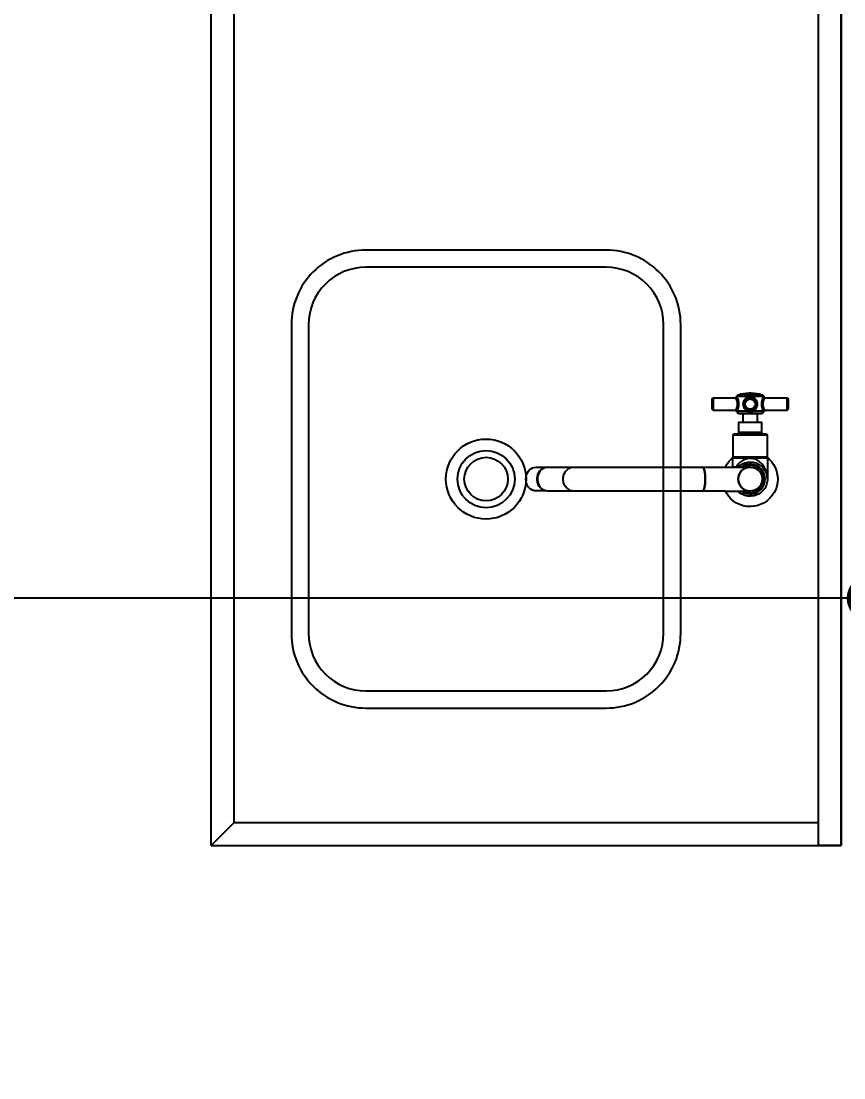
# Model space of a CAD drawing. Extents: x -14651 to 3496, y -4567 to 1191.
# Drawn here: x 780.4 to 852.3, y 553.6 to 645.9 of the extents above; entities that cross this region are included whole.
import ezdxf

# ---------------------------------------------------------------- set-up
doc = ezdxf.new("R2010")
doc.units = 0
doc.header["$LTSCALE"] = 25
for name, color, linetype in [('ALVENARIA NÃO ESTRUTURAL', 242, 'Continuous'), ('COTA', 1, 'Continuous'), ('PROJ', 252, 'Continuous')]:
    doc.layers.add(name, color=color, linetype=linetype)
doc.styles.add('COTA', font='romans.shx')
doc.dimstyles.new('forma', dxfattribs={"dimscale": 5, "dimtxt": 1.8, "dimasz": 0.8, "dimexe": 2, "dimexo": 1, "dimgap": 1, "dimtad": 1, "dimdec": 1, "dimzin": 9, "dimtxsty": 'COTA', "dimblk1": 'DOT', "dimblk2": 'DOT', "dimsah": 1, "dimcen": 0, "dimdle": 1, "dimclrd": 256, "dimclre": 256, "dimclrt": 2, "dimadec": 0, "dimazin": 0, "dimtfac": 1, "dimtdec": 0, "dimtmove": 0, "dimatfit": 3, "dimfxl": 1, "dimtolj": 1, "dimtzin": 0, "dimarcsym": 0})

# ---------------------------------------------------------------- blocks, each defined once
blk = doc.blocks.new('A$C8e916747')
at = {"layer": 'PROJ'}
for p, q in [((1005.676, -577.655), (1005.676, -576.552)), ((1007.706, -576.402), (1010.06, -576.402)), ((1008.031, -576.202), (1009.735, -576.202)), ((1012.09, -576.552), (1012.09, -577.655)), ((1008.654, -577.705), (1007.728, -577.705)), ((1010.038, -577.705), (1009.113, -577.705)), ((1009.885, -579.59), (1007.881, -579.59)), ((1007.405, -579.79), (1010.361, -579.79)), ((1007.38, -581.798), (1010.386, -581.798)), ((1007.38, -582.597), (1007.38, -581.798)), ((1007.681, -581.798), (1007.681, -581.698)), ((1010.086, -581.698), (1010.086, -581.798)), ((1010.386, -581.798), (1010.386, -583.598)), ((1008.859, -582.597), (1008.81, -582.599)), ((1008.883, -582.597), (1008.859, -582.597)), ((1010.385, -583.598), (1010.386, -583.598)), ((1008.812, -584.694), (1008.849, -584.696)), ((1008.849, -584.696), (1008.883, -584.697))]:
    blk.add_line(p, q, dxfattribs=at)
for points in [[(961.814, -615.647), (963.814, -613.647), (963.814, -497.647), (961.814, -495.647)], [(961.814, -615.647), (961.814, -495.647), (1016.814, -495.647), (1016.814, -615.647)], [(1016.814, -615.647), (1016.814, -495.647), (1014.814, -495.647), (1014.814, -615.647)], [(1009.735, -576.302), (1008.031, -576.302)], [(1009.494, -577.905), (1008.272, -577.905)], [(1008.272, -578.682), (1009.494, -578.682)], [(1007.781, -579.69), (1009.985, -579.69)], [(1007.473, -581.698), (1010.293, -581.698)], [(990.902, -582.66), (990.758, -582.737), (990.628, -582.842), (990.516, -582.972), (990.425, -583.122), (990.358, -583.288), (990.317, -583.464), (990.304, -583.647), (990.317, -583.829), (990.358, -584.006), (990.425, -584.172), (990.516, -584.322), (990.628, -584.451), (990.758, -584.556), (990.902, -584.633), (990.908, -584.635)], [(1006.719, -582.597), (1008.814, -582.597), (1008.89, -582.598), (1008.958, -582.603), (1009.017, -582.609), (1009.067, -582.617), (1009.092, -582.621), (1009.114, -582.626), (1009.133, -582.63), (1009.15, -582.634), (1009.164, -582.638), (1009.178, -582.642), (1009.193, -582.646), (1009.211, -582.652), (1009.23, -582.658), (1009.25, -582.665), (1009.266, -582.671), (1009.282, -582.678), (1009.299, -582.685), (1009.317, -582.693), (1009.346, -582.707), (1009.377, -582.722), (1009.409, -582.74), (1009.442, -582.761), (1009.476, -582.783), (1009.53, -582.823), (1009.583, -582.869), (1009.634, -582.918), (1009.683, -582.972), (1009.728, -583.03), (1009.77, -583.092), (1009.807, -583.158), (1009.84, -583.226), (1009.868, -583.298), (1009.891, -583.371), (1009.909, -583.445), (1009.92, -583.52), (1009.927, -583.596), (1009.928, -583.673), (1009.923, -583.75), (1009.913, -583.826), (1009.897, -583.901), (1009.876, -583.974), (1009.849, -584.045), (1009.818, -584.114), (1009.782, -584.181), (1009.742, -584.244), (1009.697, -584.304), (1009.648, -584.361), (1009.609, -584.4), (1009.569, -584.437), (1009.552, -584.452), (1009.535, -584.465), (1009.518, -584.479), (1009.501, -584.492), (1009.483, -584.504), (1009.461, -584.52), (1009.438, -584.534), (1009.414, -584.548), (1009.391, -584.561), (1009.359, -584.578), (1009.326, -584.593), (1009.293, -584.607), (1009.211, -584.637), (1009.121, -584.662), (1009.024, -584.681), (1008.921, -584.693), (1008.814, -584.697)], [(1006.719, -584.697), (1008.851, -584.696)], [(963.814, -613.647), (1014.814, -613.647), (1014.814, -615.647)], [(961.814, -615.647), (1016.814, -615.647)], [(1016.814, -615.647), (1014.814, -615.647)]]:
    blk.add_lwpolyline(points, dxfattribs=at)
for points in [[(975.314, -603.647), (996.314, -603.647, 0.414214), (1002.814, -597.147), (1002.814, -570.147, 0.414214), (996.314, -563.647), (975.314, -563.647, 0.414214), (968.814, -570.147), (968.814, -597.147, 0.414214)], [(975.314, -602.147), (996.314, -602.147, 0.414214), (1001.314, -597.147), (1001.314, -570.147, 0.414214), (996.314, -565.147), (975.314, -565.147, 0.414214), (970.314, -570.147), (970.314, -597.147, 0.414214)], [(1009.481, -577.029), (1009.484, -577.12), (1009.478, -577.197), (1009.464, -577.27), (1009.448, -577.323), (1009.428, -577.376), (1009.404, -577.427), (1009.376, -577.474), (1009.345, -577.519), (1009.313, -577.557), (1009.262, -577.611), (1009.194, -577.661), (1009.148, -577.688), (1009.112, -577.705), (1009.097, -577.664), (1009.087, -577.616, -0.192103), (1008.678, -577.615), (1008.671, -577.657), (1008.654, -577.705), (1008.604, -577.681), (1008.559, -577.651), (1008.517, -577.619), (1008.478, -577.584), (1008.444, -577.548), (1008.398, -577.489), (1008.35, -577.405), (1008.315, -577.319), (1008.299, -577.251), (1008.29, -577.201), (1008.284, -577.15), (1008.283, -577.1), (1008.286, -577.032), (1008.298, -576.952), (1008.319, -576.882), (1008.339, -576.83), (1008.362, -576.78), (1008.39, -576.732), (1008.42, -576.689), (1008.47, -576.629), (1008.542, -576.566), (1008.622, -576.515), (1008.708, -576.479), (1008.788, -576.46), (1008.851, -576.453), (1008.912, -576.452), (1008.97, -576.459), (1009.023, -576.47), (1009.08, -576.487), (1009.145, -576.517), (1009.207, -576.554), (1009.248, -576.587), (1009.286, -576.621), (1009.321, -576.659), (1009.353, -576.698), (1009.394, -576.759), (1009.434, -576.843), (1009.464, -576.933)], [(1008.658, -577.606), (1008.665, -577.61, -0.017847), (1008.629, -577.593), (1008.637, -577.596, -0.017789), (1008.602, -577.578), (1008.609, -577.582, -0.021587), (1008.569, -577.556), (1008.579, -577.563, -0.027178), (1008.531, -577.527), (1008.54, -577.535, -0.016694), (1008.512, -577.511), (1008.512, -577.511, -0.029524), (1008.467, -577.465), (1008.474, -577.473, -0.024437), (1008.44, -577.431), (1008.446, -577.44, -0.02481), (1008.415, -577.395), (1008.421, -577.404, -0.023752), (1008.395, -577.359), (1008.399, -577.367, -0.022023), (1008.378, -577.324), (1008.382, -577.333, -0.022441), (1008.363, -577.287), (1008.367, -577.296, -0.022868), (1008.351, -577.248), (1008.354, -577.258, -0.020181), (1008.343, -577.215), (1008.345, -577.222, -0.015814), (1008.338, -577.187), (1008.339, -577.195, -0.015915), (1008.335, -577.16), (1008.336, -577.167, -0.025741), (1008.332, -577.11), (1008.332, -577.114, -0.018498), (1008.333, -577.073), (1008.332, -577.08, -0.017313), (1008.335, -577.042), (1008.334, -577.05, -0.018157), (1008.34, -577.011), (1008.338, -577.019, -0.018149), (1008.346, -576.98), (1008.344, -576.987, -0.018439), (1008.354, -576.948), (1008.352, -576.956, -0.018647), (1008.364, -576.917), (1008.362, -576.925, -0.018581), (1008.376, -576.887), (1008.373, -576.894, -0.021766), (1008.393, -576.851), (1008.388, -576.861, -0.026407), (1008.416, -576.81), (1008.41, -576.82, -0.026609), (1008.443, -576.772), (1008.436, -576.781, -0.026914), (1008.473, -576.735), (1008.465, -576.744, -0.025672), (1008.504, -576.703), (1008.497, -576.71, -0.023779), (1008.536, -576.675), (1008.528, -576.682, -0.024124), (1008.57, -576.65), (1008.561, -576.656, -0.024539), (1008.607, -576.627), (1008.597, -576.632, -0.024082), (1008.644, -576.607), (1008.635, -576.611, -0.023177), (1008.681, -576.591), (1008.672, -576.594, -0.023669), (1008.721, -576.577), (1008.711, -576.58, -0.024126), (1008.762, -576.566), (1008.751, -576.568, -0.020906), (1008.797, -576.559), (1008.79, -576.56, -0.015716), (1008.824, -576.555), (1008.817, -576.556, -0.01579), (1008.852, -576.553), (1008.845, -576.554, -0.016075), (1008.88, -576.552), (1008.873, -576.552, -0.016281), (1008.909, -576.553), (1008.901, -576.553, -0.016316), (1008.937, -576.555), (1008.93, -576.554, -0.01533), (1008.964, -576.558), (1008.958, -576.557, -0.013711), (1008.987, -576.562), (1008.981, -576.561, -0.013749), (1009.011, -576.567), (1009.005, -576.566, -0.013768), (1009.034, -576.574), (1009.029, -576.572, -0.015624), (1009.062, -576.582), (1009.054, -576.579, -0.018303), (1009.092, -576.593), (1009.084, -576.59, -0.018249), (1009.121, -576.606), (1009.114, -576.603, -0.018455), (1009.15, -576.621), (1009.143, -576.617, -0.018647), (1009.178, -576.638), (1009.171, -576.634, -0.018591), (1009.205, -576.656), (1009.199, -576.652, -0.021186), (1009.236, -576.68), (1009.227, -576.673, -0.025016), (1009.268, -576.709), (1009.26, -576.702, -0.025258), (1009.299, -576.742), (1009.291, -576.733, -0.025603), (1009.327, -576.777), (1009.32, -576.768, -0.024312), (1009.351, -576.812), (1009.346, -576.804, -0.022281), (1009.37, -576.846), (1009.366, -576.837, -0.022662), (1009.388, -576.882), (1009.384, -576.873, -0.023081), (1009.403, -576.92), (1009.399, -576.91, -0.023127), (1009.415, -576.959), (1009.412, -576.949, -0.022918), (1009.424, -576.998), (1009.422, -576.988, -0.020264), (1009.43, -577.032), (1009.429, -577.025, -0.015918), (1009.432, -577.06), (1009.432, -577.053, -0.015999), (1009.434, -577.088), (1009.434, -577.081, -0.556946)], [(1009.334, -577.103, -1), (1008.432, -577.103, -1)], [(1010.058, -577.738, 0.023181), (1010.038, -577.705), (1009.113, -577.705), (1009.062, -577.718), (1008.988, -577.732), (1008.896, -577.739), (1008.805, -577.735), (1008.717, -577.722), (1008.654, -577.705), (1007.728, -577.705, 0.022959), (1007.708, -577.738, 0.366689), (1007.905, -577.905), (1008.272, -577.905), (1009.494, -577.905), (1009.86, -577.905, 0.366483)], [(1010.086, -581.698), (1010.086, -581.798), (1010.386, -581.798), (1010.386, -583.618), (1010.386, -583.598), (1010.381, -583.598), (1010.381, -583.766), (1010.342, -584.008), (1010.264, -584.24), (1010.149, -584.457), (1010.001, -584.652), (1009.822, -584.82), (1009.671, -584.927), (1009.453, -585.038), (1009.219, -585.112), (1008.977, -585.147), (1008.883, -585.15), (1008.639, -585.13), (1008.401, -585.07), (1008.176, -584.973), (1008.095, -584.927), (1007.897, -584.782), (1007.807, -584.696), (1008.827, -584.696), (1008.839, -584.696, -0.956818), (1008.835, -582.598), (1008.823, -582.598, -0.005512), (1008.846, -582.597), (1008.814, -582.597), (1007.38, -582.597), (1007.38, -581.798), (1007.681, -581.798), (1007.681, -581.698)]]:
    blk.add_lwpolyline(points, format="xyb", close=True, dxfattribs=at)
for points in [[(1007.654, -577.569), (1007.667, -577.544), (1007.68, -577.518), (1007.693, -577.489), (1007.709, -577.454), (1007.724, -577.416), (1007.738, -577.377), (1007.75, -577.335), (1007.758, -577.305), (1007.766, -577.275), (1007.772, -577.243), (1007.777, -577.212), (1007.78, -577.18), (1007.783, -577.148), (1007.784, -577.119), (1007.784, -577.09), (1007.783, -577.061), (1007.781, -577.033), (1007.778, -577.006), (1007.774, -576.978), (1007.767, -576.939), (1007.758, -576.901), (1007.749, -576.865), (1007.738, -576.831), (1007.725, -576.794), (1007.711, -576.759), (1007.697, -576.727), (1007.684, -576.697), (1007.683, -576.695), (1007.668, -576.665), (1007.654, -576.637), (1007.645, -576.621), (1007.637, -576.607), (1007.623, -576.581), (1007.613, -576.565), (1007.629, -576.591), (1007.65, -576.631), (1007.676, -576.681), (1007.705, -576.744), (1007.732, -576.813), (1007.754, -576.884), (1007.771, -576.958), (1007.78, -577.02), (1007.784, -577.076), (1007.784, -577.134), (1007.779, -577.196), (1007.769, -577.258), (1007.755, -577.321), (1007.732, -577.396), (1007.702, -577.47), (1007.674, -577.53), (1007.647, -577.583), (1007.636, -577.602), (1007.642, -577.591)], [(1007.859, -576.934), (1007.866, -577.006), (1007.869, -577.057), (1007.87, -577.107), (1007.868, -577.174), (1007.861, -577.254), (1007.85, -577.325), (1007.839, -577.377), (1007.827, -577.427), (1007.808, -577.495), (1007.781, -577.575), (1007.756, -577.639), (1007.731, -577.698), (1007.723, -577.68), (1007.729, -577.703), (1007.734, -577.693), (1007.739, -577.679), (1007.75, -577.654), (1007.762, -577.626), (1007.774, -577.594), (1007.786, -577.559), (1007.8, -577.518), (1007.814, -577.475), (1007.827, -577.427), (1007.839, -577.377), (1007.85, -577.325), (1007.858, -577.272), (1007.863, -577.234), (1007.867, -577.195), (1007.869, -577.157), (1007.87, -577.107), (1007.869, -577.057), (1007.866, -577.006), (1007.861, -576.956), (1007.855, -576.911), (1007.847, -576.867), (1007.838, -576.824), (1007.828, -576.782), (1007.816, -576.739), (1007.803, -576.699), (1007.79, -576.659), (1007.777, -576.623), (1007.764, -576.587), (1007.751, -576.555), (1007.743, -576.535), (1007.735, -576.517), (1007.722, -576.487), (1007.713, -576.468), (1007.727, -576.499), (1007.748, -576.547), (1007.771, -576.606), (1007.798, -576.68), (1007.822, -576.761), (1007.843, -576.846)], [(1010.133, -576.599), (1010.123, -576.617), (1010.112, -576.637), (1010.099, -576.662), (1010.086, -576.69), (1010.072, -576.72), (1010.058, -576.752), (1010.043, -576.79), (1010.028, -576.831), (1010.019, -576.859), (1010.011, -576.888), (1010.004, -576.918), (1009.999, -576.939), (1009.994, -576.966), (1009.99, -576.994), (1009.986, -577.022), (1009.984, -577.049), (1009.983, -577.077), (1009.982, -577.105), (1009.983, -577.133), (1009.984, -577.161), (1009.987, -577.189), (1009.992, -577.229), (1009.999, -577.267), (1010.008, -577.306), (1010.018, -577.343), (1010.029, -577.378), (1010.041, -577.411), (1010.055, -577.448), (1010.07, -577.482), (1010.084, -577.513), (1010.098, -577.541), (1010.108, -577.562), (1010.118, -577.581), (1010.128, -577.598), (1010.136, -577.613), (1010.126, -577.614), (1010.109, -577.618), (1010.093, -577.625), (1010.079, -577.634), (1010.066, -577.646), (1010.055, -577.659), (1010.046, -577.673), (1010.041, -577.689), (1010.038, -577.705), (1010.016, -577.655), (1009.995, -577.601), (1009.969, -577.528), (1009.944, -577.447), (1009.923, -577.362), (1009.907, -577.273), (1009.898, -577.177), (1009.896, -577.087), (1009.899, -577.01), (1009.907, -576.937), (1009.916, -576.884), (1009.927, -576.831), (1009.939, -576.78), (1009.952, -576.733), (1009.972, -576.67), (1009.997, -576.599), (1010.021, -576.542), (1010.042, -576.493), (1010.05, -576.475), (1010.043, -576.489), (1010.036, -576.507), (1010.026, -576.528), (1010.016, -576.553), (1010.004, -576.582), (1009.992, -576.614), (1009.979, -576.65), (1009.966, -576.688), (1009.952, -576.733), (1009.939, -576.78), (1009.927, -576.831), (1009.916, -576.884), (1009.91, -576.919), (1009.905, -576.955), (1009.901, -576.991), (1009.898, -577.029), (1009.897, -577.067), (1009.896, -577.105), (1009.897, -577.153), (1009.9, -577.201), (1009.905, -577.25), (1009.912, -577.297), (1009.92, -577.341), (1009.929, -577.384), (1009.939, -577.427), (1009.95, -577.467), (1009.963, -577.509), (1009.976, -577.548), (1009.989, -577.586), (1010.002, -577.62), (1010.012, -577.644), (1010.021, -577.667), (1010.03, -577.687), (1010.036, -577.701), (1010.052, -577.657), (1010.092, -577.622), (1010.135, -577.612), (1010.113, -577.571), (1010.09, -577.525), (1010.061, -577.464), (1010.034, -577.395), (1010.012, -577.324), (1009.995, -577.248), (1009.985, -577.176), (1009.982, -577.119), (1009.983, -577.063), (1009.988, -577.008), (1009.998, -576.942), (1010.015, -576.874), (1010.035, -576.81), (1010.064, -576.737), (1010.092, -576.677), (1010.121, -576.62)], [(1004.811, -582.689), (1004.839, -582.748), (1004.867, -582.827), (1004.886, -582.901), (1004.899, -582.956), (1004.911, -583.017), (1004.922, -583.082), (1004.932, -583.153), (1004.941, -583.227), (1004.949, -583.306), (1004.955, -583.388), (1004.959, -583.473), (1004.962, -583.559), (1004.963, -583.647), (1004.962, -583.734), (1004.959, -583.82), (1004.955, -583.905), (1004.949, -583.987), (1004.941, -584.066), (1004.932, -584.141), (1004.922, -584.211), (1004.911, -584.277), (1004.899, -584.337), (1004.886, -584.392), (1004.867, -584.466), (1004.839, -584.545), (1004.811, -584.605), (1004.783, -584.648), (1004.747, -584.686), (1004.731, -584.691), (1004.746, -584.683), (1004.761, -584.671), (1004.777, -584.655), (1004.79, -584.637), (1004.804, -584.616), (1004.817, -584.59), (1004.831, -584.561), (1004.845, -584.526), (1004.859, -584.487), (1004.873, -584.442), (1004.886, -584.392), (1004.899, -584.337), (1004.911, -584.277), (1004.922, -584.211), (1004.932, -584.141), (1004.941, -584.066), (1004.949, -583.987), (1004.955, -583.905), (1004.959, -583.82), (1004.962, -583.734), (1004.963, -583.647), (1004.962, -583.559), (1004.959, -583.473), (1004.955, -583.388), (1004.949, -583.306), (1004.941, -583.227), (1004.932, -583.153), (1004.922, -583.082), (1004.911, -583.017), (1004.899, -582.956), (1004.886, -582.901), (1004.873, -582.851), (1004.859, -582.807), (1004.845, -582.767), (1004.831, -582.733), (1004.817, -582.703), (1004.804, -582.677), (1004.79, -582.656), (1004.777, -582.639), (1004.761, -582.622), (1004.732, -582.6), (1004.717, -582.598), (1004.747, -582.607), (1004.783, -582.646)]]:
    blk.add_lwpolyline(points, close=True, dxfattribs=at)
blk.add_polyline3d([(990.186, -582.612, 0), (991.059, -582.612, 0), (991.213, -582.597, 0), (993.468, -582.597, 0), (1006.719, -582.597, 0), (1006.873, -582.326, 0), (1007.059, -582.079, 0), (1007.276, -581.857, 0), (1007.473, -581.698, 0), (1007.405, -581.698, 0), (1007.405, -579.79, 0), (1007.505, -579.69, 0), (1007.781, -579.69, 0), (1007.881, -579.59, 0), (1007.881, -578.682, 0), (1008.272, -578.682, 0), (1008.272, -577.905, 0), (1007.906, -577.905, 0), (1007.708, -577.738, 0), (1007.61, -577.655, 0), (1005.676, -577.655, 0), (1005.576, -577.555, 0), (1005.576, -576.652, 0), (1005.676, -576.552, 0), (1007.606, -576.552, 0), (1007.706, -576.452, 0), (1007.706, -576.402, 0), (1007.806, -576.302, 0), (1008.031, -576.302, 0), (1008.031, -576.202, 0), (1008.794, -576.121, 0), (1008.972, -576.121, 0), (1009.735, -576.202, 0), (1009.735, -576.302, 0), (1009.96, -576.302, 0), (1010.06, -576.402, 0), (1010.06, -576.452, 0), (1010.16, -576.552, 0), (1012.09, -576.552, 0), (1012.19, -576.652, 0), (1012.19, -577.555, 0), (1012.09, -577.655, 0), (1010.156, -577.655, 0), (1010.058, -577.738, 0), (1009.86, -577.905, 0), (1009.494, -577.905, 0), (1009.494, -578.682, 0), (1009.885, -578.682, 0), (1009.885, -579.59, 0), (1009.985, -579.69, 0), (1010.261, -579.69, 0), (1010.361, -579.79, 0), (1010.361, -581.698, 0), (1010.293, -581.698, 0), (1010.532, -581.895, 0), (1010.743, -582.122, 0), (1010.924, -582.374, 0), (1011.071, -582.647, 0), (1011.181, -582.937, 0), (1011.253, -583.238, 0), (1011.286, -583.546, 0), (1011.288, -583.647, 0), (1011.268, -583.956, 0), (1011.208, -584.26, 0), (1011.11, -584.554, 0), (1010.975, -584.833, 0), (1010.805, -585.092, 0), (1010.603, -585.328, 0), (1010.373, -585.535, 0), (1010.117, -585.711, 0), (1009.842, -585.852, 0), (1009.55, -585.957, 0), (1009.247, -586.024, 0), (1008.938, -586.051, 0), (1008.883, -586.052, 0), (1008.574, -586.032, 0), (1008.269, -585.972, 0), (1007.975, -585.874, 0), (1007.697, -585.739, 0), (1007.437, -585.569, 0), (1007.202, -585.367, 0), (1006.995, -585.136, 0), (1006.819, -584.881, 0), (1006.719, -584.697, 0), (993.468, -584.697, 0), (991.213, -584.697, 0), (991.059, -584.681, 0), (990.186, -584.681, 0), (990.031, -584.666, 0), (989.88, -584.619, 0), (989.738, -584.543, 0), (989.61, -584.439, 0), (989.5, -584.312, 0), (989.41, -584.164, 0), (989.344, -584.001, 0), (989.304, -583.826, 0), (989.29, -583.647, 0), (989.304, -583.467, 0), (989.344, -583.293, 0), (989.41, -583.129, 0), (989.5, -582.982, 0), (989.61, -582.854, 0), (989.738, -582.751, 0), (989.879, -582.674, 0), (990.03, -582.628, 0), (990.186, -582.612, 0)], close=True, dxfattribs=at)
for points in [[(1007.606, -576.552, 0), (1007.606, -576.553, 0), (1007.607, -576.555, 0), (1007.61, -576.559, 0), (1007.613, -576.565, 0), (1007.618, -576.573, 0), (1007.623, -576.583, 0), (1007.63, -576.594, 0), (1007.637, -576.607, 0), (1007.645, -576.621, 0), (1007.654, -576.637, 0), (1007.668, -576.665, 0), (1007.683, -576.695, 0), (1007.684, -576.697, 0), (1007.697, -576.727, 0), (1007.711, -576.759, 0), (1007.725, -576.794, 0), (1007.738, -576.831, 0), (1007.749, -576.865, 0), (1007.758, -576.901, 0), (1007.767, -576.939, 0), (1007.774, -576.978, 0), (1007.778, -577.006, 0), (1007.781, -577.033, 0), (1007.783, -577.061, 0), (1007.784, -577.09, 0), (1007.784, -577.119, 0), (1007.783, -577.148, 0), (1007.78, -577.18, 0), (1007.777, -577.212, 0), (1007.772, -577.243, 0), (1007.766, -577.275, 0), (1007.758, -577.305, 0), (1007.75, -577.335, 0), (1007.738, -577.377, 0), (1007.724, -577.416, 0), (1007.709, -577.454, 0), (1007.693, -577.489, 0), (1007.68, -577.518, 0), (1007.667, -577.544, 0), (1007.654, -577.569, 0), (1007.642, -577.591, 0), (1007.636, -577.602, 0), (1007.63, -577.613, 0)], [(1007.728, -577.705, 0), (1007.734, -577.693, 0), (1007.739, -577.679, 0), (1007.75, -577.654, 0), (1007.762, -577.626, 0), (1007.774, -577.594, 0), (1007.786, -577.559, 0), (1007.8, -577.518, 0), (1007.814, -577.475, 0), (1007.827, -577.427, 0), (1007.839, -577.377, 0), (1007.85, -577.325, 0), (1007.858, -577.272, 0), (1007.863, -577.234, 0), (1007.867, -577.195, 0), (1007.869, -577.157, 0), (1007.87, -577.107, 0), (1007.869, -577.057, 0), (1007.866, -577.006, 0), (1007.861, -576.956, 0), (1007.855, -576.911, 0), (1007.847, -576.867, 0), (1007.838, -576.824, 0), (1007.828, -576.782, 0), (1007.816, -576.739, 0), (1007.803, -576.699, 0), (1007.79, -576.659, 0), (1007.777, -576.623, 0), (1007.764, -576.587, 0), (1007.751, -576.555, 0), (1007.743, -576.535, 0), (1007.735, -576.517, 0), (1007.728, -576.501, 0), (1007.722, -576.489, 0), (1007.717, -576.478, 0), (1007.713, -576.468, 0), (1007.71, -576.461, 0), (1007.707, -576.456, 0), (1007.706, -576.453, 0), (1007.706, -576.452, 0)], [(1009.113, -577.705, 0), (1009.136, -577.694, 0), (1009.159, -577.682, 0), (1009.181, -577.669, 0), (1009.203, -577.654, 0), (1009.242, -577.625, 0), (1009.279, -577.593, 0), (1009.313, -577.557, 0), (1009.345, -577.519, 0), (1009.376, -577.474, 0), (1009.404, -577.427, 0), (1009.428, -577.376, 0), (1009.448, -577.323, 0), (1009.459, -577.288, 0), (1009.467, -577.252, 0), (1009.474, -577.216, 0), (1009.479, -577.178, 0), (1009.482, -577.14, 0), (1009.483, -577.102, 0), (1009.481, -577.054, 0), (1009.476, -577.006, 0), (1009.468, -576.957, 0), (1009.456, -576.91, 0), (1009.442, -576.865, 0), (1009.425, -576.823, 0), (1009.404, -576.78, 0), (1009.381, -576.74, 0), (1009.353, -576.698, 0), (1009.321, -576.659, 0), (1009.286, -576.621, 0), (1009.248, -576.587, 0), (1009.221, -576.565, 0), (1009.192, -576.545, 0), (1009.161, -576.527, 0), (1009.129, -576.509, 0), (1009.095, -576.494, 0), (1009.061, -576.481, 0), (1009.036, -576.474, 0), (1009.01, -576.467, 0), (1008.984, -576.462, 0), (1008.958, -576.457, 0), (1008.928, -576.454, 0), (1008.897, -576.452, 0), (1008.867, -576.453, 0), (1008.836, -576.454, 0), (1008.805, -576.458, 0), (1008.774, -576.463, 0), (1008.73, -576.474, 0), (1008.687, -576.488, 0), (1008.644, -576.506, 0), (1008.603, -576.528, 0), (1008.563, -576.553, 0), (1008.525, -576.581, 0), (1008.488, -576.613, 0), (1008.454, -576.648, 0), (1008.42, -576.689, 0), (1008.39, -576.732, 0), (1008.362, -576.78, 0), (1008.339, -576.83, 0), (1008.319, -576.882, 0), (1008.303, -576.935, 0), (1008.295, -576.973, 0), (1008.289, -577.012, 0), (1008.285, -577.05, 0), (1008.283, -577.1, 0), (1008.284, -577.15, 0), (1008.29, -577.201, 0), (1008.299, -577.251, 0), (1008.31, -577.296, 0), (1008.324, -577.34, 0), (1008.341, -577.383, 0), (1008.361, -577.425, 0), (1008.386, -577.468, 0), (1008.413, -577.508, 0), (1008.444, -577.548, 0), (1008.478, -577.584, 0), (1008.517, -577.619, 0), (1008.559, -577.651, 0), (1008.589, -577.671, 0), (1008.621, -577.689, 0), (1008.654, -577.705, 0)], [(1008.332, -577.103, 0), (1008.332, -577.088, 0), (1008.334, -577.058, 0), (1008.337, -577.027, 0), (1008.343, -576.995, 0), (1008.35, -576.964, 0), (1008.359, -576.932, 0), (1008.37, -576.902, 0), (1008.383, -576.872, 0), (1008.404, -576.83, 0), (1008.429, -576.791, 0), (1008.458, -576.753, 0), (1008.489, -576.718, 0), (1008.52, -576.689, 0), (1008.553, -576.662, 0), (1008.588, -576.638, 0), (1008.626, -576.616, 0), (1008.662, -576.598, 0), (1008.701, -576.583, 0), (1008.741, -576.571, 0), (1008.783, -576.561, 0), (1008.81, -576.557, 0), (1008.838, -576.554, 0), (1008.866, -576.553, 0), (1008.894, -576.552, 0), (1008.923, -576.554, 0), (1008.952, -576.557, 0), (1008.975, -576.56, 0), (1008.999, -576.565, 0), (1009.023, -576.57, 0), (1009.046, -576.577, 0), (1009.077, -576.587, 0), (1009.107, -576.6, 0), (1009.135, -576.613, 0), (1009.164, -576.629, 0), (1009.192, -576.647, 0), (1009.218, -576.666, 0), (1009.252, -576.694, 0), (1009.284, -576.725, 0), (1009.313, -576.759, 0), (1009.34, -576.796, 0), (1009.361, -576.829, 0), (1009.379, -576.864, 0), (1009.396, -576.901, 0), (1009.409, -576.939, 0), (1009.42, -576.978, 0), (1009.428, -577.018, 0), (1009.431, -577.046, 0), (1009.433, -577.074, 0), (1009.434, -577.102, 0), (1009.434, -577.103, 0)], [(1010.06, -576.452, 0), (1010.06, -576.454, 0), (1010.058, -576.458, 0), (1010.055, -576.465, 0), (1010.05, -576.475, 0), (1010.043, -576.489, 0), (1010.036, -576.507, 0), (1010.026, -576.528, 0), (1010.016, -576.553, 0), (1010.004, -576.582, 0), (1009.992, -576.614, 0), (1009.979, -576.65, 0), (1009.966, -576.688, 0), (1009.952, -576.733, 0), (1009.939, -576.78, 0), (1009.927, -576.831, 0), (1009.916, -576.884, 0), (1009.91, -576.919, 0), (1009.905, -576.955, 0), (1009.901, -576.991, 0), (1009.898, -577.029, 0), (1009.897, -577.067, 0), (1009.896, -577.105, 0), (1009.897, -577.153, 0), (1009.9, -577.201, 0), (1009.905, -577.25, 0), (1009.912, -577.297, 0), (1009.92, -577.341, 0), (1009.929, -577.384, 0), (1009.939, -577.427, 0), (1009.95, -577.467, 0), (1009.963, -577.509, 0), (1009.976, -577.548, 0), (1009.989, -577.586, 0), (1010.002, -577.62, 0), (1010.012, -577.644, 0), (1010.021, -577.667, 0), (1010.03, -577.687, 0), (1010.038, -577.705, 0)], [(1010.136, -577.613, 0), (1010.128, -577.598, 0), (1010.118, -577.581, 0), (1010.108, -577.562, 0), (1010.098, -577.541, 0), (1010.084, -577.513, 0), (1010.07, -577.482, 0), (1010.055, -577.448, 0), (1010.041, -577.411, 0), (1010.029, -577.378, 0), (1010.018, -577.343, 0), (1010.008, -577.306, 0), (1009.999, -577.267, 0), (1009.992, -577.229, 0), (1009.987, -577.189, 0), (1009.984, -577.161, 0), (1009.983, -577.133, 0), (1009.982, -577.105, 0), (1009.983, -577.077, 0), (1009.984, -577.049, 0), (1009.986, -577.022, 0), (1009.99, -576.994, 0), (1009.994, -576.966, 0), (1009.999, -576.939, 0), (1010.004, -576.918, 0), (1010.011, -576.888, 0), (1010.019, -576.859, 0), (1010.028, -576.831, 0), (1010.043, -576.79, 0), (1010.058, -576.752, 0), (1010.072, -576.72, 0), (1010.086, -576.69, 0), (1010.099, -576.662, 0), (1010.112, -576.637, 0), (1010.123, -576.617, 0), (1010.133, -576.599, 0), (1010.142, -576.584, 0), (1010.149, -576.571, 0), (1010.154, -576.563, 0), (1010.158, -576.557, 0), (1010.16, -576.554, 0), (1010.16, -576.552, 0)], [(1007.63, -577.613, 0), (1007.647, -577.615, 0), (1007.664, -577.621, 0), (1007.679, -577.629, 0), (1007.693, -577.639, 0), (1007.705, -577.651, 0), (1007.715, -577.665, 0), (1007.723, -577.68, 0), (1007.727, -577.696, 0), (1007.728, -577.705, 0)], [(1008.672, -577.613, 0), (1008.644, -577.6, 0), (1008.616, -577.585, 0), (1008.589, -577.569, 0), (1008.549, -577.542, 0), (1008.513, -577.511, 0), (1008.511, -577.51, 0), (1008.481, -577.48, 0), (1008.453, -577.448, 0), (1008.427, -577.413, 0), (1008.404, -577.376, 0), (1008.386, -577.341, 0), (1008.37, -577.306, 0), (1008.357, -577.268, 0), (1008.346, -577.229, 0), (1008.341, -577.201, 0), (1008.336, -577.174, 0), (1008.334, -577.146, 0), (1008.332, -577.117, 0), (1008.332, -577.103, 0)], [(1008.654, -577.705, 0), (1008.66, -577.689, 0), (1008.665, -577.673, 0), (1008.669, -577.659, 0), (1008.673, -577.646, 0), (1008.675, -577.634, 0), (1008.676, -577.625, 0), (1008.675, -577.618, 0), (1008.674, -577.614, 0), (1008.672, -577.613, 0)], [(1008.654, -577.705, 0), (1008.696, -577.716, 0), (1008.739, -577.725, 0), (1008.783, -577.732, 0), (1008.828, -577.736, 0), (1008.873, -577.738, 0), (1008.918, -577.737, 0), (1008.964, -577.734, 0), (1009.009, -577.728, 0), (1009.062, -577.718, 0), (1009.113, -577.705, 0)], [(1009.094, -577.613, 0), (1009.091, -577.615, 0), (1009.09, -577.621, 0), (1009.091, -577.629, 0), (1009.092, -577.639, 0), (1009.095, -577.651, 0), (1009.098, -577.665, 0), (1009.103, -577.68, 0), (1009.109, -577.696, 0), (1009.113, -577.705, 0)], [(1010.038, -577.705, 0), (1010.041, -577.689, 0), (1010.046, -577.673, 0), (1010.055, -577.659, 0), (1010.066, -577.646, 0), (1010.079, -577.634, 0), (1010.093, -577.625, 0), (1010.109, -577.618, 0), (1010.126, -577.614, 0), (1010.136, -577.613, 0)], [(1010.386, -583.598, 0), (1010.385, -583.584, 0), (1010.383, -583.536, 0), (1010.378, -583.457, 0), (1010.366, -583.351, 0), (1010.34, -583.202, 0), (1010.303, -583.054, 0), (1010.25, -582.897, 0), (1010.183, -582.742, 0), (1010.1, -582.588, 0), (1010, -582.441, 0), (1009.922, -582.344, 0), (1009.835, -582.251, 0), (1009.77, -582.191, 0), (1009.701, -582.134, 0), (1009.627, -582.08, 0), (1009.554, -582.033, 0), (1009.477, -581.99, 0), (1009.395, -581.951, 0), (1009.309, -581.917, 0), (1009.223, -581.89, 0), (1009.135, -581.869, 0), (1009.073, -581.858, 0), (1009.011, -581.85, 0), (1008.947, -581.845, 0), (1008.886, -581.844, 0), (1008.825, -581.845, 0), (1008.764, -581.849, 0), (1008.702, -581.857, 0), (1008.64, -581.867, 0), (1008.579, -581.881, 0), (1008.511, -581.9, 0), (1008.445, -581.922, 0), (1008.38, -581.947, 0), (1008.285, -581.992, 0), (1008.195, -582.044, 0), (1008.096, -582.111, 0), (1008.005, -582.183, 0), (1007.919, -582.263, 0), (1007.84, -582.348, 0), (1007.764, -582.443, 0), (1007.695, -582.542, 0), (1007.661, -582.596, 0)], [(1007.808, -582.596, 0), (1007.993, -582.435, 0), (1008.201, -582.307, 0), (1008.428, -582.214, 0), (1008.667, -582.159, 0), (1008.911, -582.144, 0), (1009.155, -582.168, 0), (1009.392, -582.232, 0), (1009.615, -582.334, 0), (1009.818, -582.47, 0), (1009.997, -582.637, 0), (1010.146, -582.832, 0), (1010.262, -583.048, 0), (1010.341, -583.28, 0), (1010.381, -583.521, 0), (1010.381, -583.766, 0), (1010.342, -584.008, 0), (1010.264, -584.24, 0), (1010.149, -584.457, 0), (1010.001, -584.652, 0), (1009.822, -584.82, 0), (1009.671, -584.927, 0)], [(990.943, -584.649, 0), (990.796, -584.59, 0), (990.66, -584.502, 0), (990.539, -584.388, 0), (990.437, -584.252, 0), (990.357, -584.097, 0), (990.301, -583.928, 0), (990.272, -583.751, 0), (990.27, -583.571, 0), (990.295, -583.393, 0), (990.346, -583.223, 0), (990.422, -583.065, 0), (990.521, -582.925, 0), (990.639, -582.808, 0), (990.773, -582.715, 0), (990.919, -582.651, 0), (990.943, -582.644, 0)], [(993.468, -584.697, 0), (993.457, -584.697, 0), (993.38, -584.692, 0), (993.305, -584.68, 0), (993.229, -584.66, 0), (993.154, -584.633, 0), (993.084, -584.6, 0), (993.016, -584.56, 0), (992.949, -584.512, 0), (992.887, -584.459, 0), (992.83, -584.4, 0), (992.778, -584.337, 0), (992.729, -584.267, 0), (992.685, -584.192, 0), (992.648, -584.116, 0), (992.617, -584.036, 0), (992.591, -583.952, 0), (992.572, -583.865, 0), (992.559, -583.779, 0), (992.553, -583.692, 0), (992.553, -583.602, 0), (992.559, -583.512, 0), (992.572, -583.426, 0), (992.591, -583.342, 0), (992.617, -583.257, 0), (992.649, -583.175, 0), (992.686, -583.099, 0), (992.728, -583.027, 0), (992.777, -582.956, 0), (992.831, -582.891, 0), (992.888, -582.833, 0), (992.949, -582.781, 0), (993.015, -582.733, 0), (993.085, -582.692, 0), (993.156, -582.659, 0), (993.228, -582.633, 0), (993.305, -582.613, 0), (993.382, -582.601, 0), (993.457, -582.597, 0), (993.468, -582.597, 0)], [(1004.704, -584.697, 0), (1004.717, -584.695, 0), (1004.731, -584.691, 0), (1004.746, -584.683, 0), (1004.761, -584.671, 0), (1004.777, -584.655, 0), (1004.79, -584.637, 0), (1004.804, -584.616, 0), (1004.817, -584.59, 0), (1004.831, -584.561, 0), (1004.845, -584.526, 0), (1004.859, -584.487, 0), (1004.873, -584.442, 0), (1004.886, -584.392, 0), (1004.899, -584.337, 0), (1004.911, -584.277, 0), (1004.922, -584.211, 0), (1004.932, -584.141, 0), (1004.941, -584.066, 0), (1004.949, -583.987, 0), (1004.955, -583.905, 0), (1004.959, -583.82, 0), (1004.962, -583.734, 0), (1004.963, -583.647, 0), (1004.962, -583.559, 0), (1004.959, -583.473, 0), (1004.955, -583.388, 0), (1004.949, -583.306, 0), (1004.941, -583.227, 0), (1004.932, -583.153, 0), (1004.922, -583.082, 0), (1004.911, -583.017, 0), (1004.899, -582.956, 0), (1004.886, -582.901, 0), (1004.873, -582.851, 0), (1004.859, -582.807, 0), (1004.845, -582.767, 0), (1004.831, -582.733, 0), (1004.817, -582.703, 0), (1004.804, -582.677, 0), (1004.79, -582.656, 0), (1004.777, -582.639, 0), (1004.761, -582.622, 0), (1004.746, -582.61, 0), (1004.731, -582.602, 0), (1004.717, -582.598, 0), (1004.704, -582.597, 0)], [(1008.095, -584.927, 0), (1007.897, -584.782, 0), (1007.808, -584.697, 0)], [(1008.883, -585.15, 0), (1008.639, -585.13, 0), (1008.401, -585.07, 0), (1008.176, -584.973, 0), (1008.095, -584.927, 0)], [(1009.671, -584.927, 0), (1009.453, -585.038, 0), (1009.219, -585.112, 0), (1008.977, -585.147, 0), (1008.883, -585.15, 0)]]:
    blk.add_polyline3d(points, dxfattribs=at)
for centre, radius in [((1008.883, -577.103), 0.551), ((1008.883, -577.103), 0.451), ((985.814, -583.647), 3.5), ((985.814, -583.647), 2.5), ((985.814, -583.647), 1.9)]:
    blk.add_circle(centre, radius, dxfattribs=at)
for centre, radius, start, end in [((1007.936, -577.788), 0.352, 150.14398, 157.72529), ((1008.077, -577.938), 0.419, 146.30177, 151.56178), ((1008.883, -577.103), 0.551, 247.52105, 292.46984), ((1008.883, -577.103), 0.551, 292.48784, 359.99947), ((1009.692, -577.936), 0.416, 28.42183, 33.73144), ((1009.831, -577.788), 0.352, 22.27827, 29.87238), ((1008.883, -583.647), 1.302, 233.7761, 126.22564), ((1008.883, -583.647), 1.05, 91.22693, 268.24988), ((1008.883, -583.647), 1.202, 240.8896, 119.11294)]:
    blk.add_arc(centre, radius, start, end, dxfattribs=at)
blk = doc.blocks.new('_Dot')
at = {"color": 0, "linetype": 'ByBlock', "lineweight": -2}
blk.add_line((-0.5, 0), (-1, 0), dxfattribs=at)
at = {"color": 0, "linetype": 'ByBlock', "const_width": 0.5}
blk.add_lwpolyline([(-0.25, 0, 1), (0.25, 0, 1)], format="xyb", close=True, dxfattribs=at)
blk = doc.blocks.new('*D167')
at = {"layer": 'COTA', "lineweight": -2, "transparency": 16777216}
for p, q in [((793.517, 761.403), (736.227, 761.403)), ((746.227, 757.403), (746.227, 504.403)), ((752.22, 500.403), (736.227, 500.403))]:
    blk.add_line(p, q, dxfattribs=at)
at = {"layer": 'Defpoints', "color": 0, "transparency": 16777216}
for p in [(798.517, 761.403), (746.227, 500.403), (757.22, 500.403)]:
    blk.add_point(p, dxfattribs=at)
at = {"layer": 'COTA', "lineweight": -2, "transparency": 16777216, "xscale": 4, "yscale": 4, "zscale": 4}
for p, rotation in [((746.227, 761.403), 90), ((746.227, 500.403), 270)]:
    blk.add_blockref('_Dot', p, dxfattribs=dict(at, rotation=rotation))
at = {"layer": 'COTA', "color": 2, "transparency": 16777216, "insert": (736.727, 630.903), "char_height": 9, "attachment_point": 5, "rotation": 90, "style": 'COTA'}
blk.add_mtext('\\A1;261 ', dxfattribs=at)
blk = doc.blocks.new('*D219')
at = {"layer": 'COTA', "lineweight": -2, "transparency": 16777216}
for p, q in [((319.017, 621.214), (319.017, 585.498)), ((854.517, 590.903), (854.517, 605.498)), ((850.517, 595.498), (323.017, 595.498))]:
    blk.add_line(p, q, dxfattribs=at)
at = {"layer": 'Defpoints', "color": 0, "transparency": 16777216}
for p in [(319.017, 626.214), (319.017, 595.498), (854.517, 585.903)]:
    blk.add_point(p, dxfattribs=at)
at = {"layer": 'COTA', "lineweight": -2, "transparency": 16777216, "xscale": 4, "yscale": 4, "zscale": 4, "rotation": 180}
blk.add_blockref('_Dot', (319.017, 595.498), dxfattribs=at)
at = {"layer": 'COTA', "lineweight": -2, "transparency": 16777216, "xscale": 4, "yscale": 4, "zscale": 4}
blk.add_blockref('_Dot', (854.517, 595.498), dxfattribs=at)
at = {"layer": 'COTA', "color": 2, "transparency": 16777216, "insert": (586.767, 605.856), "char_height": 9, "attachment_point": 5, "style": 'COTA'}
blk.add_mtext('\\A1;535,5 ', dxfattribs=at)

msp = doc.modelspace()

# ---------------------------------------------------------------- block references
at = {"layer": 'ALVENARIA NÃO ESTRUTURAL'}
msp.add_blockref('A$C8e916747', (-164.797, 1189.549), dxfattribs=at)

# ---------------------------------------------------------------- dimensions: what is measured, and where the dimension line sits
at = {"layer": 'COTA'}
dim = msp.add_linear_dim(base=(746.227, 500.403), p1=(798.517, 761.403), p2=(757.22, 500.403), angle=90, dimstyle='forma', override={"dimpost": ' ', "dimtmove": 1}, dxfattribs=at)
dim.commit()
dim.dimension.update_dxf_attribs({"geometry": '*D167', "text_midpoint": (736.727, 630.903)})
dim = msp.add_linear_dim(base=(319.017, 595.498), p1=(854.517, 585.903), p2=(319.017, 626.214), dimstyle='forma', override={"dimpost": ' ', "dimtmove": 1}, dxfattribs=at)
dim.commit()
dim.dimension.update_dxf_attribs({"geometry": '*D219', "text_midpoint": (586.767, 605.856)})

doc.saveas('drawing.dxf')
